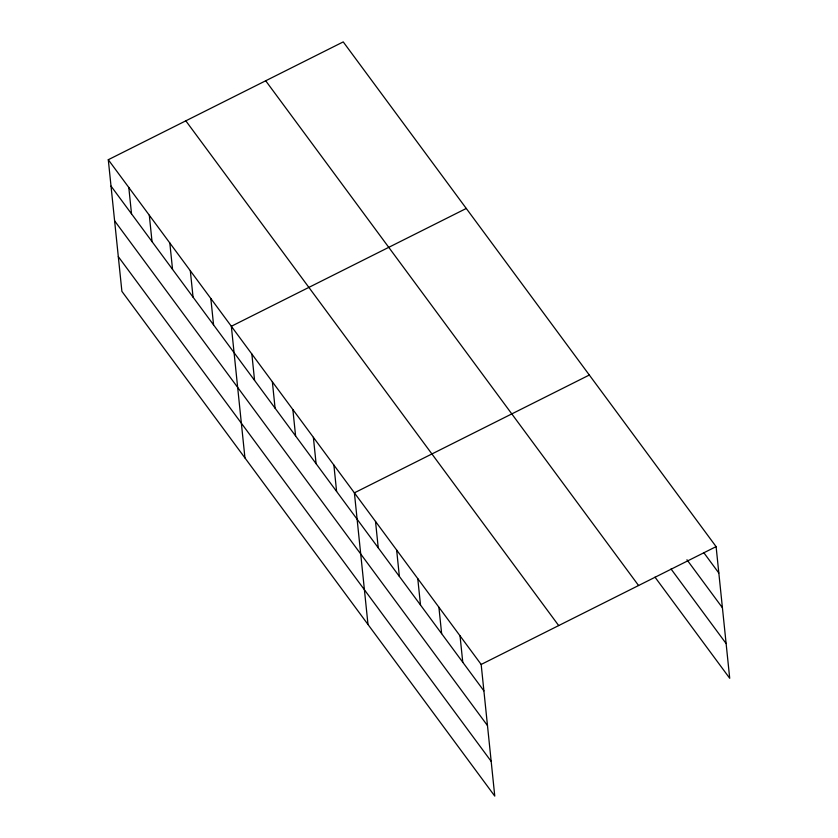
<?xml version="1.0" encoding="UTF-8"?>
<svg xmlns="http://www.w3.org/2000/svg" width="838" height="838" viewBox="0 0 838 838"><rect width="100%" height="100%" fill="white"/><g stroke="black" fill="none" stroke-linecap="round" stroke-linejoin="round"><path stroke-width="1.26" d="M108.291 159.712L481.169 664.45L494.766 796.1L121.898 291.362L108.291 159.712L343.234 41.9L716.102 546.638L729.709 678.288L655.002 577.162M466.274 208.463L231.34 326.275L244.947 457.925M589.324 375.026L354.39 492.838L367.997 624.488M481.169 664.45L716.102 546.638M703.742 552.598L718.826 573.035M686.951 559.753L722.419 607.77M671.029 568.981L726.117 643.553M265.698 80.773L638.577 585.521M185.827 120.829L558.695 625.577M111.025 186.099L483.893 690.847M114.607 220.834L487.486 725.582M118.305 256.627L491.183 761.365M460.031 635.853L462.765 662.24M438.903 607.246L441.636 633.643M417.774 578.649L420.508 605.036M396.646 550.042L399.37 576.439M375.518 521.446L378.242 547.832M333.88 465.08L336.604 491.466M313.37 437.321L316.104 463.707M292.86 409.562L295.594 435.949M272.36 381.793L275.084 408.19M251.85 354.034L254.574 380.431M210.83 298.517L213.564 324.903M190.32 270.758L193.054 297.144M169.821 242.989L172.544 269.386M149.311 215.23L152.034 241.627M128.801 187.471L131.524 213.868"/></g></svg>
